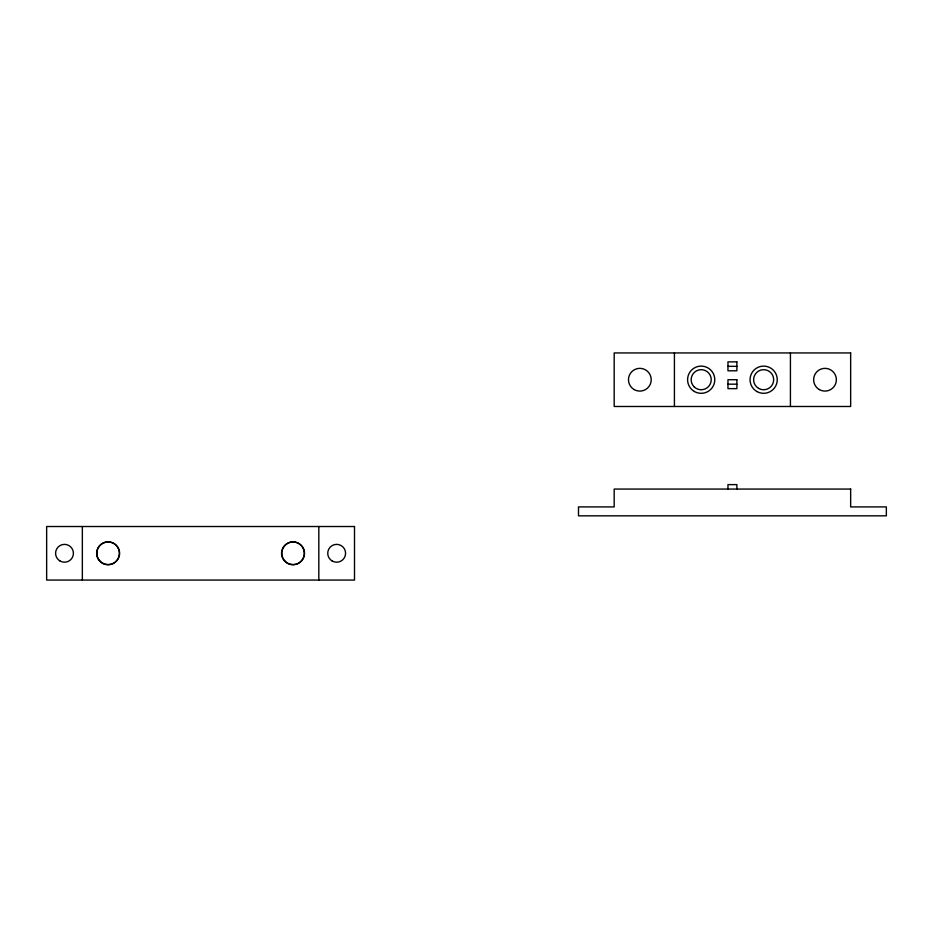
<?xml version="1.0" encoding="UTF-8"?>
<svg xmlns="http://www.w3.org/2000/svg" width="933" height="933" viewBox="0 0 933 933"><rect width="100%" height="100%" fill="white"/><g stroke="black" fill="none" stroke-linecap="round" stroke-linejoin="round"><path stroke-width="1.4" d="M727.962 366.331L736.883 366.331M727.962 384.174L736.883 384.174M790.426 352.942L790.426 406.485M736.883 489.067L736.883 484.612L727.962 484.612L727.962 489.067M674.419 352.942L674.419 406.485M318.818 526.515L318.818 580.058M82.349 526.515L82.349 580.058M119.214 550.342A11.383 11.383 0 0 1 119.214 556.231M118.911 557.176A11.383 11.383 0 0 1 101.429 562.412A11.383 11.383 0 0 1 101.429 544.161A11.383 11.383 0 0 1 118.911 549.397M282.244 549.397A11.383 11.383 0 0 1 299.726 544.161A11.383 11.383 0 0 1 299.726 562.412A11.383 11.383 0 0 1 282.244 557.176M281.941 556.231A11.383 11.383 0 0 1 281.941 550.342M850.651 352.942L614.182 352.942L614.182 406.485L850.651 406.485L850.651 352.942M736.883 361.864L727.962 361.864L727.962 370.798L736.883 370.798L736.883 361.864M736.883 379.719L727.962 379.719L727.962 388.641L736.883 388.641L736.883 379.719M850.651 489.067L614.182 489.067L614.182 506.911L578.495 506.911L578.495 515.832L886.35 515.832L886.35 506.911L850.651 506.911L850.651 489.067M354.505 526.515L46.65 526.515L46.65 580.058L354.505 580.058L354.505 526.515M819.314 389.574A11.383 11.383 0 0 0 836.376 379.719A11.383 11.383 0 0 0 819.314 369.865A11.383 11.383 0 0 0 819.314 389.574M634.148 389.574A11.383 11.383 0 0 0 651.222 379.719A11.383 11.383 0 0 0 634.148 369.865A11.383 11.383 0 0 0 634.148 389.574M756.85 391.498A13.61 13.61 0 0 0 777.259 379.719A13.61 13.61 0 0 0 756.85 367.929A13.61 13.61 0 0 0 756.85 391.498M694.385 391.498A13.61 13.61 0 0 0 714.795 379.719A13.61 13.61 0 0 0 694.385 367.929A13.61 13.61 0 0 0 694.385 391.498M694.094 386.81A10.041 10.041 0 0 0 710.888 382.32A10.041 10.041 0 0 0 698.595 370.016A10.041 10.041 0 0 0 694.094 386.81M758.634 388.408A10.041 10.041 0 0 0 773.69 379.719A10.041 10.041 0 0 0 758.634 371.019A10.041 10.041 0 0 0 758.634 388.408M285.113 561.328A11.383 11.383 0 0 0 304.146 556.231A11.383 11.383 0 0 0 290.21 542.295A11.383 11.383 0 0 0 285.113 561.328M99.948 561.328A11.383 11.383 0 0 0 118.992 556.231A11.383 11.383 0 0 0 105.056 542.295A11.383 11.383 0 0 0 99.948 561.328M60.039 561.013A8.922 8.922 0 0 0 73.415 553.281A8.922 8.922 0 0 0 60.039 545.56A8.922 8.922 0 0 0 60.039 561.013M332.195 561.013A8.922 8.922 0 0 0 345.583 553.281A8.922 8.922 0 0 0 332.195 545.56A8.922 8.922 0 0 0 332.195 561.013"/></g></svg>
